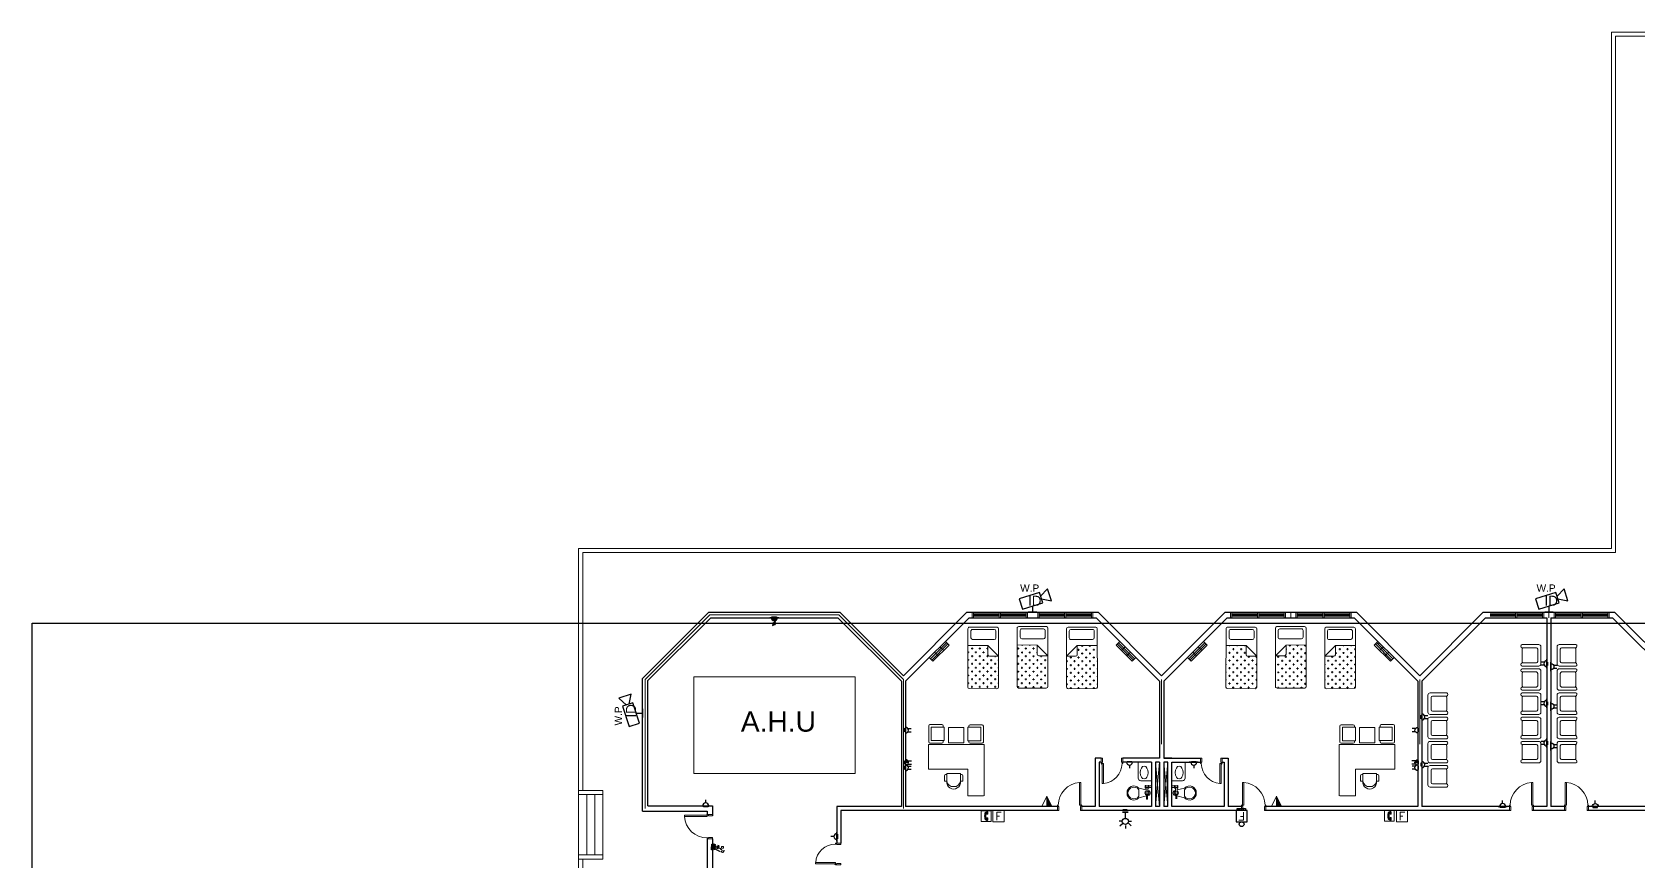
# Model space of a CAD drawing. Extents: x -15 to 148, y 313 to 399.
# Drawn here: x -15 to 44.7, y 368.2 to 399.1 of the extents above; entities that cross this region are included whole.
import ezdxf
from ezdxf.enums import TextEntityAlignment as Align

# ---------------------------------------------------------------- set-up
doc = ezdxf.new("R2010")
doc.units = 0
doc.header["$LTSCALE"] = 0.15
doc.layers.get('0').update_dxf_attribs({"color": 252})
for name, color, linetype in [('0 BDH', 252, 'Continuous'), ('0 CCTV', 252, 'Continuous'), ('0 fire alarm', 252, 'Continuous'), ('0 NAMES', 252, 'Continuous'), ('0 sockets', 252, 'Continuous'), ('0 sound', 252, 'Continuous'), ('0 UPS WIRING', 252, 'Continuous'), ('bound', 252, 'Continuous'), ('CCTV', 4, 'Continuous'), ('E- Power- SYM', 4, 'Continuous'), ('E-SOCK', 2, 'Continuous'), ('E-TEXT', 3, 'Continuous'), ('Lighting Swiches Layer', 4, 'Continuous')]:
    doc.layers.add(name, color=color, linetype=linetype)
for name, color, linetype, lineweight in [('anal', 252, 'Continuous', 20), ('DOOR', 252, 'Continuous', 20), ('E-LT-CKT-NM', 7, 'Continuous', 30), ('FUR', 252, 'Continuous', 9), ('T-FIRE-B', 4, 'Continuous', 0), ('T-STRUCTURED', 7, 'Continuous', 0), ('T-TEXT', 2, 'Continuous', 0), ('wall', 252, 'Continuous', 30)]:
    doc.layers.add(name, color=color, linetype=linetype, lineweight=lineweight)
doc.styles.add('Arial_3', font='arial.ttf', dxfattribs={"height": 2.345885})
doc.styles.add('E80', font='simplex.shx', dxfattribs={"height": 200})
doc.styles.add('SDC-TEXT-ARB', font='sdc-arb.shx')
doc.styles.add('TEXT-NFP', font='simplex.shx')
pattern_1 = [(0, (0, 0), (0, 6.985), [5.08, -1.905]), (90, (0, 0), (-6.985, 4e-16), [5.08, -1.905])]

# ---------------------------------------------------------------- blocks, each defined once
blk = doc.blocks.new('SEAT02')
at = {"layer": 'FUR'}
for p, q in [((0, 0.32), (0, -0.32)), ((0.7, 0.4), (0.08, 0.4)), ((0.12, 0.23), (0.12, -0.23)), ((0.697, 0.28), (0.17, 0.28)), ((0.7, -0.22), (0.7, 0.22)), ((0.08, -0.4), (0.7, -0.4)), ((0.17, -0.28), (0.697, -0.28))]:
    blk.add_line(p, q, dxfattribs=at)
for centre, radius, start, end in [((0.08, 0.32), 0.08, 90, 180), ((0.17, 0.23), 0.05, 90, 180), ((0.62, 0.22), 0.08, 0, 48.59038), ((0.677, 0.341), 0.0639, 288.85615, 68.50245), ((0.08, -0.32), 0.08, 180, 270), ((0.17, -0.23), 0.05, 180, 270), ((0.62, -0.22), 0.08, 311.40962, 0), ((0.677, -0.341), 0.0639, 291.49755, 71.14385)]:
    blk.add_arc(centre, radius, start, end, dxfattribs=at)
blk = doc.blocks.new('A$C48FC3568')
at = {"layer": 'FUR'}
h = blk.add_hatch(dxfattribs=at)
h.set_pattern_fill('CROSS', color=256, scale=0.5, style=0)
h.set_pattern_definition([(0, (-34.60875, 58.23435), (0.125, -0.125), [0.0625, -0.1875]), (270, (-34.5775, 58.2656), (-0.125, -0.125), [0.0625, -0.1875])])
h.paths.add_polyline_path([(1.055, 0.703), (1.055, 1), (0.05, 1, 0.414214), (0, 0.95), (0, 0.05, 0.414214), (0.05, 0), (1.402, 0), (1.402, 0.653), (1.105, 0.653, -0.414214)])
for p, q in [((0, 0.95), (0, 0.05)), ((1.95, 1), (0.05, 1)), ((1.402, 0.653), (1.055, 1)), ((1.055, 1), (1.055, 0.703)), ((1.402, 0.653), (1.105, 0.653)), ((1.402, 0), (1.402, 0.653)), ((1.602, 0.859), (1.602, 0.15)), ((1.877, 0.909), (1.652, 0.909)), ((1.927, 0.15), (1.927, 0.859)), ((2, 0.05), (2, 0.95)), ((1.652, 0.1), (1.877, 0.1)), ((0.05, 0), (1.95, 0))]:
    blk.add_line(p, q, dxfattribs=at)
for centre, start, end in [((0.05, 0.95), 90, 180), ((1.105, 0.703), 180, 270), ((1.652, 0.859), 90, 180), ((1.877, 0.859), 360, 90), ((1.95, 0.95), 360, 90), ((0.05, 0.05), 180, 270), ((1.652, 0.15), 180, 270), ((1.877, 0.15), 270, 0), ((1.95, 0.05), 270, 360)]:
    blk.add_arc(centre, 0.05, start, end, dxfattribs=at)
blk = doc.blocks.new('D90')
at = {"layer": 'DOOR'}
for points in [[(0.03, 0.2), (0.03, 1.04), (0.078, 1.04), (0.078, 0.2)], [(0.03, 0.2), (0, 0.2), (0, 0), (0.05, 0), (0.05, 0.15), (0.03, 0.15)], [(0.87, 0.2), (0.9, 0.2), (0.9, 0), (0.85, 0), (0.85, 0.15), (0.87, 0.15)]]:
    blk.add_lwpolyline(points, close=True, dxfattribs=at)
blk.add_circle((0.02, 0.21), 0.01, dxfattribs=at)
blk.add_arc((0.025, 0.197), 0.845, 0.22177, 86.38894, dxfattribs=at)
blk = doc.blocks.new('D80')
at = {"layer": 'DOOR'}
for points in [[(0.03, 0.2), (0.03, 0.94), (0.078, 0.94), (0.078, 0.2)], [(0.03, 0.2), (0, 0.2), (0, 0), (0.05, 0), (0.05, 0.15), (0.03, 0.15)], [(0.77, 0.2), (0.8, 0.2), (0.8, 0), (0.75, 0), (0.75, 0.15), (0.77, 0.15)]]:
    blk.add_lwpolyline(points, close=True, dxfattribs=at)
blk.add_circle((0.02, 0.21), 0.01, dxfattribs=at)
blk.add_arc((0.03, 0.2), 0.74, 0, 86.27688, dxfattribs=at)
blk = doc.blocks.new('ARCH')
at = {"layer": 'anal'}
for p, q in [((43.725, 387), (43.725, 399.075)), ((43.725, 399.075), (54.075, 399.075)), ((43.875, 387), (43.875, 398.925)), ((43.875, 398.925), (53.925, 398.925)), ((43.725, 379.875), (43.725, 387)), ((43.875, 379.725), (43.875, 387)), ((5.325, 377.4), (5.325, 379.875)), ((5.325, 379.875), (43.725, 379.875)), ((5.475, 377.4), (5.475, 379.725)), ((5.475, 379.725), (43.875, 379.725)), ((5.325, 326.925), (5.325, 377.4)), ((5.475, 370.875), (5.475, 377.4)), ((10.2, 377.4), (7.8, 375)), ((7.8, 375), (10.2, 377.4)), ((15, 377.4), (10.2, 377.4)), ((10.2, 377.4), (15, 377.4)), ((17.4, 375), (15, 377.4)), ((15, 377.4), (17.4, 375)), ((19.958, 377.4), (19.958, 377.5)), ((19.958, 377.4), (19.958, 377.3)), ((20.008, 377.5), (20.008, 377.3)), ((20.008, 377.44), (20.958, 377.44)), ((20.008, 377.415), (20.958, 377.415)), ((20.008, 377.4), (20.008, 377.3)), ((20.008, 377.385), (20.958, 377.385)), ((20.008, 377.36), (20.958, 377.36)), ((20.958, 377.5), (20.958, 377.3)), ((21.008, 377.5), (21.008, 377.3)), ((21.008, 377.44), (21.958, 377.44)), ((21.008, 377.415), (21.958, 377.415)), ((21.008, 377.385), (21.958, 377.385)), ((21.008, 377.36), (21.958, 377.36)), ((21.958, 377.5), (21.958, 377.3)), ((21.958, 377.4), (21.958, 377.3)), ((22.008, 377.4), (22.008, 377.5)), ((22.008, 377.4), (22.008, 377.3)), ((22.392, 377.4), (22.392, 377.5)), ((22.392, 377.4), (22.392, 377.3)), ((22.442, 377.5), (22.442, 377.3)), ((23.392, 377.44), (22.442, 377.44)), ((23.392, 377.415), (22.442, 377.415)), ((22.442, 377.4), (22.442, 377.3)), ((23.392, 377.385), (22.442, 377.385)), ((23.392, 377.36), (22.442, 377.36)), ((23.392, 377.5), (23.392, 377.3)), ((23.442, 377.5), (23.442, 377.3)), ((24.392, 377.44), (23.442, 377.44)), ((24.392, 377.415), (23.442, 377.415)), ((24.392, 377.385), (23.442, 377.385)), ((24.392, 377.36), (23.442, 377.36)), ((24.392, 377.5), (24.392, 377.3)), ((24.392, 377.4), (24.392, 377.3)), ((24.442, 377.4), (24.442, 377.5)), ((24.442, 377.4), (24.442, 377.3)), ((29.558, 377.4), (29.558, 377.5)), ((29.558, 377.4), (29.558, 377.3)), ((29.608, 377.5), (29.608, 377.3)), ((29.608, 377.44), (30.558, 377.44)), ((29.608, 377.415), (30.558, 377.415)), ((29.608, 377.4), (29.608, 377.3)), ((29.608, 377.385), (30.558, 377.385)), ((29.608, 377.36), (30.558, 377.36)), ((30.558, 377.5), (30.558, 377.3)), ((30.608, 377.5), (30.608, 377.3)), ((30.608, 377.44), (31.558, 377.44)), ((30.608, 377.415), (31.558, 377.415)), ((30.608, 377.385), (31.558, 377.385)), ((30.608, 377.36), (31.558, 377.36)), ((31.558, 377.5), (31.558, 377.3)), ((31.558, 377.4), (31.558, 377.3)), ((31.608, 377.4), (31.608, 377.5)), ((31.608, 377.5), (31.992, 377.5)), ((31.608, 377.4), (31.608, 377.3)), ((31.8, 377.5), (31.8, 377.3)), ((31.992, 377.4), (31.992, 377.5)), ((31.992, 377.4), (31.992, 377.3)), ((32.042, 377.5), (32.042, 377.3)), ((32.992, 377.44), (32.042, 377.44)), ((32.992, 377.415), (32.042, 377.415)), ((32.042, 377.4), (32.042, 377.3)), ((32.992, 377.385), (32.042, 377.385)), ((32.992, 377.36), (32.042, 377.36)), ((32.992, 377.5), (32.992, 377.3)), ((33.042, 377.5), (33.042, 377.3)), ((33.992, 377.44), (33.042, 377.44)), ((33.992, 377.415), (33.042, 377.415)), ((33.992, 377.385), (33.042, 377.385)), ((33.992, 377.36), (33.042, 377.36)), ((33.992, 377.5), (33.992, 377.3)), ((33.992, 377.4), (33.992, 377.3)), ((34.042, 377.4), (34.042, 377.5)), ((34.042, 377.4), (34.042, 377.3)), ((39.208, 377.44), (40.158, 377.44)), ((39.208, 377.415), (40.158, 377.415)), ((39.208, 377.385), (40.158, 377.385)), ((39.208, 377.36), (40.158, 377.36)), ((40.158, 377.5), (40.158, 377.3)), ((40.208, 377.5), (40.208, 377.3)), ((40.208, 377.44), (41.158, 377.44)), ((40.208, 377.415), (41.158, 377.415)), ((40.208, 377.385), (41.158, 377.385)), ((40.208, 377.36), (41.158, 377.36)), ((41.158, 377.5), (41.158, 377.3)), ((41.158, 377.4), (41.158, 377.3)), ((41.208, 377.5), (41.592, 377.5)), ((41.208, 377.4), (41.208, 377.5)), ((41.208, 377.4), (41.208, 377.3)), ((41.4, 377.5), (41.4, 377.3)), ((41.592, 377.4), (41.592, 377.5)), ((41.592, 377.4), (41.592, 377.3)), ((41.642, 377.5), (41.642, 377.3)), ((42.592, 377.44), (41.642, 377.44)), ((42.592, 377.415), (41.642, 377.415)), ((41.642, 377.4), (41.642, 377.3)), ((42.592, 377.385), (41.642, 377.385)), ((42.592, 377.36), (41.642, 377.36)), ((42.592, 377.5), (42.592, 377.3)), ((42.642, 377.5), (42.642, 377.3)), ((43.592, 377.44), (42.642, 377.44)), ((43.592, 377.415), (42.642, 377.415)), ((43.592, 377.385), (42.642, 377.385)), ((43.592, 377.36), (42.642, 377.36)), ((43.592, 377.5), (43.592, 377.3)), ((43.592, 377.4), (43.592, 377.3)), ((43.642, 377.4), (43.642, 377.5)), ((43.642, 377.4), (43.642, 377.3)), ((7.8, 375), (7.8, 370.2)), ((7.8, 370.2), (7.8, 375)), ((17.4, 372.6), (17.4, 375)), ((17.4, 372.6), (17.4, 375)), ((17.4, 372.6), (17.4, 375)), ((17.4, 372.6), (17.4, 375)), ((17.4, 372.6), (17.4, 375)), ((17.4, 372.6), (17.4, 375)), ((17.4, 372.6), (17.4, 375)), ((17.4, 372.6), (17.4, 375)), ((17.4, 372.6), (17.4, 375)), ((17.4, 372.6), (17.4, 375)), ((17.4, 372.6), (17.4, 375)), ((17.4, 372.6), (17.4, 375)), ((17.4, 372.6), (17.4, 375)), ((17.4, 372.6), (17.4, 375)), ((17.4, 372.6), (17.4, 375)), ((17.4, 372.6), (17.4, 375)), ((17.4, 372.6), (17.4, 375)), ((17.4, 372.6), (17.4, 375)), ((17.4, 370.2), (17.4, 375)), ((17.4, 375), (17.4, 370.2)), ((27, 372.6), (27, 375)), ((27, 372.6), (27, 375)), ((27, 372.6), (27, 375)), ((27, 372.6), (27, 375)), ((27, 372.6), (27, 375)), ((27, 372.6), (27, 375)), ((27, 372.6), (27, 375)), ((27, 372.6), (27, 375)), ((27, 372.6), (27, 375)), ((27, 372.6), (27, 375)), ((27, 372.6), (27, 375)), ((27, 372.6), (27, 375)), ((27, 372.6), (27, 375)), ((27, 372.6), (27, 375)), ((27, 372.6), (27, 375)), ((27, 372.6), (27, 375)), ((27, 372.6), (27, 375)), ((27, 372.6), (27, 375)), ((36.6, 372.6), (36.6, 375)), ((36.6, 372.6), (36.6, 375)), ((36.6, 372.6), (36.6, 375)), ((36.6, 372.6), (36.6, 375)), ((36.6, 372.6), (36.6, 375)), ((36.6, 372.6), (36.6, 375)), ((36.6, 372.6), (36.6, 375)), ((36.6, 372.6), (36.6, 375)), ((36.6, 372.6), (36.6, 375)), ((36.6, 372.6), (36.6, 375)), ((36.6, 372.6), (36.6, 375)), ((36.6, 372.6), (36.6, 375)), ((36.6, 372.6), (36.6, 375)), ((36.6, 372.6), (36.6, 375)), ((36.6, 372.6), (36.6, 375)), ((36.6, 372.6), (36.6, 375)), ((36.6, 372.6), (36.6, 375)), ((36.6, 372.6), (36.6, 375)), ((26.775, 371.925), (26.925, 370.275)), ((26.925, 371.925), (26.775, 370.275)), ((27.075, 371.925), (27.225, 370.275)), ((27.225, 371.925), (27.075, 370.275)), ((5.325, 370.875), (6.225, 370.875)), ((5.325, 370.725), (6.225, 370.725)), ((5.325, 370.725), (5.625, 370.725)), ((5.325, 370.725), (5.325, 368.475)), ((5.625, 370.725), (5.625, 368.475)), ((5.925, 370.725), (5.925, 368.475)), ((6.225, 370.875), (6.225, 368.325)), ((6.225, 368.475), (5.325, 368.475)), ((6.225, 368.325), (5.325, 368.325)), ((5.475, 327.075), (5.475, 368.325))]:
    blk.add_line(p, q, dxfattribs=at)
blk.add_lwpolyline([(15.607, 375.099), (9.607, 375.099), (9.607, 371.499), (15.607, 371.499)], close=True, dxfattribs=at)
at = {"layer": 'bound', "color": 2}
blk.add_lwpolyline([(91.902, 377.348), (94.426, 377.348), (94.426, 312.722), (-14.994, 312.722), (-14.994, 377.09), (94.639, 377.09)], dxfattribs=at)
at = {"layer": 'FUR'}
for p, q in [((18.341, 372.98), (18.341, 373.277)), ((18.341, 372.98), (18.341, 372.683)), ((18.387, 373.323), (18.833, 373.323)), ((18.433, 373.232), (18.913, 373.232)), ((18.433, 372.98), (18.433, 373.232)), ((18.433, 372.98), (18.433, 372.729)), ((18.878, 373.232), (18.878, 373.277)), ((18.913, 372.98), (18.913, 373.232)), ((18.913, 372.98), (18.913, 372.729)), ((19.078, 373.211), (19.649, 373.211)), ((19.078, 373.211), (19.078, 372.64)), ((19.649, 373.211), (19.649, 372.64)), ((19.799, 372.971), (19.799, 373.222)), ((20.279, 373.222), (19.799, 373.222)), ((19.799, 372.971), (19.799, 372.719)), ((19.834, 373.222), (19.834, 373.268)), ((20.325, 373.313), (19.879, 373.313)), ((20.279, 372.971), (20.279, 373.222)), ((20.279, 372.971), (20.279, 372.719)), ((20.371, 372.971), (20.371, 373.268)), ((20.371, 372.971), (20.371, 372.673)), ((33.629, 372.971), (33.629, 373.268)), ((33.629, 372.971), (33.629, 372.673)), ((33.675, 373.313), (34.121, 373.313)), ((33.721, 373.222), (34.201, 373.222)), ((33.721, 372.971), (33.721, 373.222)), ((33.721, 372.971), (33.721, 372.719)), ((34.166, 373.222), (34.166, 373.268)), ((34.201, 372.971), (34.201, 373.222)), ((34.201, 372.971), (34.201, 372.719)), ((34.922, 373.211), (34.351, 373.211)), ((34.351, 373.211), (34.351, 372.64)), ((34.922, 373.211), (34.922, 372.64)), ((35.567, 373.232), (35.087, 373.232)), ((35.087, 372.98), (35.087, 373.232)), ((35.087, 372.98), (35.087, 372.729)), ((35.122, 373.232), (35.122, 373.277)), ((35.613, 373.323), (35.167, 373.323)), ((35.567, 372.98), (35.567, 373.232)), ((35.567, 372.98), (35.567, 372.729)), ((35.659, 372.98), (35.659, 373.277)), ((35.659, 372.98), (35.659, 372.683)), ((20.395, 372.579), (18.337, 372.579)), ((18.337, 372.579), (18.337, 371.665)), ((18.387, 372.637), (18.833, 372.637)), ((18.433, 372.729), (18.913, 372.729)), ((18.878, 372.729), (18.878, 372.683)), ((19.078, 372.64), (19.649, 372.64)), ((20.279, 372.719), (19.799, 372.719)), ((19.834, 372.719), (19.834, 372.673)), ((20.325, 372.628), (19.879, 372.628)), ((20.395, 370.674), (20.395, 372.579)), ((33.605, 372.579), (35.663, 372.579)), ((33.605, 370.674), (33.605, 372.579)), ((33.675, 372.628), (34.121, 372.628)), ((33.721, 372.719), (34.201, 372.719)), ((34.166, 372.719), (34.166, 372.673)), ((34.922, 372.64), (34.351, 372.64)), ((35.567, 372.729), (35.087, 372.729)), ((35.122, 372.729), (35.122, 372.683)), ((35.613, 372.637), (35.167, 372.637)), ((35.663, 372.579), (35.663, 371.665)), ((19.799, 371.665), (18.337, 371.665)), ((19.799, 371.665), (19.799, 370.674)), ((26.125, 371.335), (26.125, 371.925)), ((27.875, 371.335), (27.875, 371.925)), ((34.201, 371.665), (35.663, 371.665)), ((34.201, 371.665), (34.201, 370.674)), ((18.923, 371.216), (18.923, 371.42)), ((18.923, 371.216), (19.015, 371.216)), ((19.015, 371.466), (18.969, 371.466)), ((19.266, 371.5), (19.015, 371.5)), ((19.015, 371.216), (19.015, 371.5)), ((19.266, 371.5), (19.518, 371.5)), ((19.518, 371.216), (19.518, 371.5)), ((19.518, 371.466), (19.563, 371.466)), ((19.518, 371.216), (19.609, 371.216)), ((19.609, 371.216), (19.609, 371.42)), ((26.424, 370.893), (26.146, 370.965)), ((26.225, 371.235), (26.625, 371.235)), ((26.393, 371.058), (26.409, 371.058)), ((26.393, 370.965), (26.393, 371.058)), ((26.409, 370.965), (26.393, 370.965)), ((26.409, 371.058), (26.409, 370.965)), ((26.409, 371.043), (26.501, 371.043)), ((26.501, 370.981), (26.409, 370.981)), ((26.424, 370.981), (26.424, 370.815)), ((26.486, 370.814), (26.486, 370.981)), ((26.501, 371.058), (26.517, 371.058)), ((26.501, 370.965), (26.501, 371.058)), ((26.517, 370.965), (26.501, 370.965)), ((26.517, 371.058), (26.517, 370.965)), ((26.517, 371.043), (26.625, 371.043)), ((26.625, 370.981), (26.517, 370.981)), ((27.775, 371.235), (27.375, 371.235)), ((27.483, 371.043), (27.375, 371.043)), ((27.375, 370.981), (27.483, 370.981)), ((27.483, 371.058), (27.483, 370.965)), ((27.499, 371.058), (27.483, 371.058)), ((27.483, 370.965), (27.499, 370.965)), ((27.499, 370.965), (27.499, 371.058)), ((27.591, 371.043), (27.499, 371.043)), ((27.499, 370.981), (27.591, 370.981)), ((27.514, 370.814), (27.514, 370.981)), ((27.576, 370.981), (27.576, 370.815)), ((27.576, 370.893), (27.854, 370.965)), ((27.607, 371.058), (27.591, 371.058)), ((27.591, 371.058), (27.591, 370.965)), ((27.591, 370.965), (27.607, 370.965)), ((27.607, 370.965), (27.607, 371.058)), ((34.391, 371.216), (34.391, 371.42)), ((34.482, 371.216), (34.391, 371.216)), ((34.482, 371.466), (34.437, 371.466)), ((34.734, 371.5), (34.482, 371.5)), ((34.482, 371.216), (34.482, 371.5)), ((34.734, 371.5), (34.985, 371.5)), ((34.985, 371.216), (34.985, 371.5)), ((34.985, 371.466), (35.031, 371.466)), ((35.077, 371.216), (34.985, 371.216)), ((35.077, 371.216), (35.077, 371.42)), ((20.371, 370.674), (19.799, 370.674)), ((26.146, 370.657), (26.146, 370.904)), ((26.439, 370.671), (26.146, 370.595)), ((26.44, 370.564), (26.44, 370.737)), ((26.501, 370.687), (26.47, 370.679)), ((26.471, 370.737), (26.471, 370.564)), ((26.501, 370.873), (26.486, 370.877)), ((27.499, 370.873), (27.514, 370.877)), ((27.499, 370.687), (27.53, 370.679)), ((27.529, 370.737), (27.529, 370.564)), ((27.56, 370.564), (27.56, 370.737)), ((27.561, 370.671), (27.854, 370.595)), ((27.854, 370.657), (27.854, 370.904)), ((33.629, 370.674), (34.201, 370.674))]:
    blk.add_line(p, q, dxfattribs=at)
for centre in [(26.455, 370.78), (27.545, 370.78)]:
    blk.add_circle(centre, 0.0463, dxfattribs=at)
for centre, radius, start, end in [((18.387, 373.277), 0.0457, 90, 180), ((18.833, 373.277), 0.0457, 360, 90), ((19.879, 373.268), 0.0457, 90, 180), ((20.325, 373.268), 0.0457, 0, 90), ((33.675, 373.268), 0.0457, 90, 180), ((34.121, 373.268), 0.0457, 360, 90), ((35.167, 373.277), 0.0457, 90, 180), ((35.613, 373.277), 0.0457, 0, 90), ((18.387, 372.683), 0.0457, 180, 270), ((18.833, 372.683), 0.0457, 270, 360), ((19.879, 372.673), 0.0457, 180, 270), ((20.325, 372.673), 0.0457, 270, 0), ((33.675, 372.673), 0.0457, 180, 270), ((34.121, 372.673), 0.0457, 270, 360), ((35.167, 372.683), 0.0457, 180, 270), ((35.613, 372.683), 0.0457, 270, 0), ((18.969, 371.42), 0.0457, 90, 180), ((19.266, 371.182), 0.254, 172.43339, 7.56661), ((19.238, 371.244), 0.225, 187.11769, 277.11769), ((19.294, 371.244), 0.225, 262.88231, 352.88231), ((19.563, 371.42), 0.0457, 0, 90), ((25.963, 370.795), 0.25, 43.01722, 183.38), ((25.965, 370.779), 0.22, 34.50543, 179.7), ((26.225, 371.335), 0.1, 180, 270), ((27.775, 371.335), 0.1, 270, 360), ((28.037, 370.795), 0.25, 356.62, 136.98278), ((28.035, 370.779), 0.22, 0.3, 145.49457), ((34.437, 371.42), 0.0457, 90, 180), ((34.734, 371.182), 0.254, 172.43339, 7.56661), ((34.706, 371.244), 0.225, 187.11769, 277.11769), ((34.762, 371.244), 0.225, 262.88231, 352.88231), ((35.031, 371.42), 0.0457, 0, 90), ((25.963, 370.765), 0.25, 176.62, 316.9828), ((25.965, 370.781), 0.22, 180.3, 325.4946), ((26.455, 370.78), 0.0772, 113.4137, 258.1237), ((26.455, 370.564), 0.0154, 180, 360), ((26.455, 370.78), 0.0772, 281.423, 67.14953), ((26.484, 370.78), 0.0942, 280.3889, 79.61114), ((27.516, 370.78), 0.0942, 100.38886, 259.6111), ((27.545, 370.78), 0.0772, 112.85047, 258.577), ((27.545, 370.78), 0.0772, 281.8763, 66.5863), ((28.037, 370.765), 0.25, 223.0172, 3.38), ((28.035, 370.781), 0.22, 214.5054, 359.7)]:
    blk.add_arc(centre, radius, start, end, dxfattribs=at)
at = {"layer": 'FUR', "extrusion": (0, 0, -1)}
blk.add_ellipse((26.349, 371.541), major_axis=(0, 0.238), ratio=0.619046, start_param=3.141593, end_param=9.424778, dxfattribs=at)
at = {"layer": 'FUR'}
blk.add_ellipse((27.651, 371.541), major_axis=(0, 0.238), ratio=0.619046, start_param=3.141593, end_param=9.424778, dxfattribs=at)
at = {"layer": 'wall'}
for p, q in [((7.7, 375.041), (10.159, 377.5)), ((7.9, 374.959), (10.241, 377.3)), ((10.159, 377.5), (15.041, 377.5)), ((10.241, 377.3), (14.959, 377.3)), ((14.959, 377.3), (17.325, 374.934)), ((15.041, 377.5), (17.4, 375.141)), ((17.4, 375.141), (19.759, 377.5)), ((17.475, 374.934), (19.841, 377.3)), ((19.759, 377.5), (24.641, 377.5)), ((19.841, 377.3), (24.559, 377.3)), ((24.559, 377.3), (26.925, 374.934)), ((24.641, 377.5), (27, 375.141)), ((27, 375.141), (29.359, 377.5)), ((27.075, 374.934), (29.441, 377.3)), ((29.359, 377.5), (34.241, 377.5)), ((29.441, 377.3), (34.159, 377.3)), ((34.159, 377.3), (36.525, 374.934)), ((34.241, 377.5), (36.6, 375.141)), ((36.6, 375.141), (38.959, 377.5)), ((36.675, 374.934), (39.041, 377.3)), ((38.959, 377.5), (43.841, 377.5)), ((39.041, 377.3), (41.325, 377.3)), ((41.325, 377.3), (41.325, 370.275)), ((41.475, 377.3), (41.475, 370.275)), ((41.475, 377.3), (43.759, 377.3)), ((43.759, 377.3), (46.125, 374.934)), ((43.841, 377.5), (46.2, 375.141)), ((7.7, 370.1), (7.7, 375.041)), ((7.9, 370.3), (7.9, 374.959)), ((17.325, 374.934), (17.325, 370.275)), ((17.475, 374.934), (17.475, 370.275)), ((26.925, 374.934), (26.925, 372.075)), ((27.075, 374.934), (27.075, 372.075)), ((36.525, 374.934), (36.525, 370.275)), ((36.675, 374.934), (36.675, 370.275)), ((24.525, 372.075), (24.525, 370.275)), ((24.756, 372.075), (24.525, 372.075)), ((24.675, 371.925), (24.675, 370.275)), ((24.756, 371.925), (24.675, 371.925)), ((26.925, 372.075), (25.556, 372.075)), ((26.625, 371.925), (25.556, 371.925)), ((26.925, 372.075), (26.625, 372.075)), ((26.625, 371.925), (26.625, 370.275)), ((26.775, 371.925), (26.775, 370.275)), ((26.925, 371.925), (26.775, 371.925)), ((26.925, 371.925), (26.925, 370.275)), ((27.375, 372.075), (27.075, 372.075)), ((27.075, 372.075), (28.444, 372.075)), ((27.225, 371.925), (27.075, 371.925)), ((27.075, 371.925), (27.075, 370.275)), ((27.225, 370.275), (27.225, 371.925)), ((27.375, 370.275), (27.375, 371.925)), ((27.375, 371.925), (28.444, 371.925)), ((29.244, 372.075), (29.475, 372.075)), ((29.244, 371.925), (29.325, 371.925)), ((29.325, 371.925), (29.325, 370.275)), ((29.475, 372.075), (29.475, 370.275)), ((7.7, 370.1), (10.1, 370.1)), ((7.9, 370.3), (10.3, 370.3)), ((10.1, 370.1), (10.1, 369.98)), ((10.3, 370.3), (10.3, 369.93)), ((17.325, 370.275), (14.925, 370.275)), ((14.925, 370.275), (14.925, 368.912)), ((17.4, 370.125), (15.075, 370.125)), ((15.075, 370.125), (15.075, 368.912)), ((23.127, 370.125), (17.325, 370.125)), ((23.127, 370.275), (17.475, 370.275)), ((24.525, 370.275), (24.027, 370.275)), ((29.973, 370.125), (24.027, 370.125)), ((26.625, 370.275), (24.675, 370.275)), ((26.925, 370.275), (26.775, 370.275)), ((27.225, 370.275), (27.075, 370.275)), ((30.023, 370.125), (27.075, 370.125)), ((29.325, 370.275), (27.375, 370.275)), ((29.973, 370.275), (29.475, 370.275)), ((35.127, 370.125), (30.823, 370.125)), ((35.127, 370.275), (30.873, 370.275)), ((39.927, 370.125), (30.873, 370.125)), ((36.525, 370.275), (35.082, 370.275)), ((39.927, 370.275), (36.675, 370.275)), ((42.023, 370.125), (40.777, 370.125)), ((41.325, 370.275), (40.827, 370.275)), ((41.973, 370.275), (41.475, 370.275)), ((46.275, 370.125), (42.823, 370.125)), ((46.125, 370.275), (42.873, 370.275)), ((10.1, 369.08), (10.1, 367.841)), ((10.3, 369.08), (10.3, 367.875))]:
    blk.add_line(p, q, dxfattribs=at)
at = {"layer": 'DOOR', "xscale": -1}
for name, p, rotation in [('D80', (24.756, 372.075), 180), ('D90', (40.827, 370.125), 359.9999999991272), ('D90', (10.3, 369.98), 90)]:
    blk.add_blockref(name, p, dxfattribs=dict(at, rotation=rotation))
at = {"layer": 'DOOR'}
for p, rotation in [((29.244, 372.075), 179.9999999999999), ((15.075, 368.112), 90)]:
    blk.add_blockref('D80', p, dxfattribs=dict(at, rotation=rotation))
at = {"layer": 'DOOR', "xscale": -1}
blk.add_blockref('D90', (24.027, 370.125), dxfattribs=at)
at = {"layer": 'DOOR'}
for p in [(29.973, 370.125), (41.973, 370.125)]:
    blk.add_blockref('D90', p, dxfattribs=at)
at = {"layer": 'FUR'}
for p, xscale, yscale, zscale, rotation in [((19.791, 374.66), -1.142857142856969, 1.142857142856997, 1.142857142856983, 269.8740982340422), ((21.624, 374.683), -1.142857142856969, 1.142857142856997, 1.142857142856983, 269.8740982340422), ((24.609, 374.66), 1.142857142856969, 1.142857142856969, 1.142857142856969, 90.12590176595786), ((29.391, 374.66), -1.142857142856969, 1.142857142856997, 1.142857142856983, 269.8740982340422), ((32.376, 374.683), 1.142857142856969, 1.142857142856969, 1.142857142856969, 90.12590176595786), ((34.209, 374.66), 1.142857142856969, 1.142857142856969, 1.142857142856969, 90.12590176595786)]:
    blk.add_blockref('A$C48FC3568', p, dxfattribs=dict(at, xscale=xscale, yscale=yscale, zscale=zscale, rotation=rotation))
at = {"layer": 'wall', "xscale": -1}
for p in [(41.1, 375.9), (41.1, 375), (41.1, 374.1), (41.1, 373.2), (41.1, 372.3)]:
    blk.add_blockref('SEAT02', p, dxfattribs=at)
at = {"layer": 'wall'}
for p in [(41.7, 375.9), (41.7, 375), (36.9, 374.1), (41.7, 374.1), (36.9, 373.2), (41.7, 373.2), (36.9, 372.3), (41.7, 372.3), (36.9, 371.4)]:
    blk.add_blockref('SEAT02', p, dxfattribs=at)
at = {"layer": 'anal', "insert": (11.354, 373.811), "char_height": 0.75, "width": 4.8, "attachment_point": 1}
blk.add_mtext('{\\fArial|b0|i0|c0|p34;A.H.U}', dxfattribs=at)
blk = doc.blocks.new('INDUSTRIAL SOCKET 3PH')
at = {"linetype": 'ByBlock'}
h = blk.add_hatch(dxfattribs=at)
h.set_pattern_fill('ANGLE', color=2)
h.set_pattern_definition(pattern_1)
h.paths.add_polyline_path([(0.12, -0.04, 1), (0.19, -0.04, 1)])
at = {"layer": 'E-SOCK'}
h = blk.add_hatch(color=256, dxfattribs=at)
h.dxf.hatch_style = 1
h.paths.add_polyline_path([(-0.3, 0), (0.3, 0, 1)])
at = {"color": 6, "linetype": 'ByBlock'}
blk.add_lwpolyline([(-0.23, 0), (0.24, 0), (0.24, -0.09), (-0.23, -0.09)], close=True, dxfattribs=at)
for centre in [(-0.15, -0.04), (0.15, -0.04)]:
    blk.add_circle(centre, 0.033, dxfattribs=at)
at = {"layer": 'E-SOCK'}
for p, q in [((-0.45, 0), (0.45, 0)), ((0.17, 0.76), (-0.15, 0.62)), ((0.17, 0.64), (-0.15, 0.5)), ((0.17, 0.53), (-0.15, 0.39)), ((0, 0.3), (0, 0.73))]:
    blk.add_line(p, q, dxfattribs=at)
blk.add_arc((0, 0), 0.297, 0, 180, dxfattribs=at)
blk = doc.blocks.new('*U163')
at = {"linetype": 'ByBlock'}
h = blk.add_hatch(dxfattribs=at)
h.set_pattern_fill('ANGLE', color=2)
h.set_pattern_definition([(0, (-301.6926, 2.516), (0, 6.985), [5.08, -1.905]), (90, (-301.6926, 2.516), (-6.985, 4e-16), [5.08, -1.905])])
h.paths.add_polyline_path([(87, -25, 1), (127, -25, 1)])
at = {"color": 6, "linetype": 'ByBlock'}
blk.add_lwpolyline([(-154, 0), (164, 0), (164, -52), (-154, -52)], close=True, dxfattribs=at)
for centre in [(-107, -25), (107, -25)]:
    blk.add_circle(centre, 20.1, dxfattribs=at)
at = {"layer": 'E-SOCK'}
for p, q in [((-300, 0), (300, 0)), ((0, 200), (0, 395))]:
    blk.add_line(p, q, dxfattribs=at)
blk.add_arc((0, 0), 200, 0, 180, dxfattribs=at)
blk = doc.blocks.new('s')
at = {"layer": '0 BDH', "linetype": 'ByBlock'}
h = blk.add_hatch(dxfattribs=at)
h.set_pattern_fill('ANGLE', color=2)
h.set_pattern_definition([(0, (-147.759, -393.318), (0, 6.985), [5.08, -1.905]), (90, (-147.759, -393.318), (-6.985, 4e-16), [5.08, -1.905])])
h.paths.add_polyline_path([(0.073, 0.002, 1), (0.054, 0.002, 1)])
at = {"layer": '0 BDH', "color": 6, "linetype": 'ByBlock'}
blk.add_lwpolyline([(-0.089, 0.015), (0.089, 0.015), (0.089, -0.015), (-0.089, -0.015)], close=True, dxfattribs=at)
for centre in [(-0.064, 0.002), (0.064, 0.002)]:
    blk.add_circle(centre, 0.00918, dxfattribs=at)
blk = doc.blocks.new('*U177')
at = {"layer": 'E-SOCK'}
for p, q in [((-0.077, -0.021), (-0.077, 0.142)), ((0.077, -0.021), (0.077, 0.142)), ((-0.223, -0.149), (0.223, -0.149))]:
    blk.add_line(p, q, dxfattribs=at)
blk.add_arc((0, -0.149), 0.149, 0, 180, dxfattribs=at)
at = {"layer": '0 BDH', "color": 6, "linetype": 'ByBlock'}
blk.add_blockref('s', (-0.005, -0.163), dxfattribs=at)
blk = doc.blocks.new('*U178')
at = {"layer": 'E-SOCK'}
for p, q in [((-0.077, -0.021), (-0.077, 0.142)), ((0.077, -0.021), (0.077, 0.142)), ((-0.223, -0.149), (0.223, -0.149))]:
    blk.add_line(p, q, dxfattribs=at)
blk.add_arc((0, -0.149), 0.149, 0, 180, dxfattribs=at)
at = {"layer": '0 BDH', "color": 6, "linetype": 'ByBlock'}
blk.add_blockref('s', (-0.005, -0.163), dxfattribs=at)
blk = doc.blocks.new('*U184')
at = {"layer": 'E-SOCK'}
h = blk.add_hatch(color=256, dxfattribs=at)
h.dxf.hatch_style = 1
h.paths.add_polyline_path([(0, 0.074, 0.414214), (-0.149, -0.074), (0, -0.074)])
for p, q in [((-0.077, 0.053), (-0.077, 0.217)), ((0.077, 0.053), (0.077, 0.217)), ((-0.223, -0.074), (0.223, -0.074))]:
    blk.add_line(p, q, dxfattribs=at)
blk.add_lwpolyline([(0, 0.074), (0, -0.074)], dxfattribs=at)
blk.add_arc((0, -0.074), 0.149, 0, 180, dxfattribs=at)
at = {"layer": '0 BDH', "color": 6, "linetype": 'ByBlock'}
blk.add_blockref('s', (-0.001, -0.089), dxfattribs=at)
blk = doc.blocks.new('WATHERPROOF SOCKER S.PH')
at = {"layer": 'E-SOCK', "color": 6}
for p, q in [((-0.167, 0), (0.167, 0)), ((0, 0.111), (0, 0.22))]:
    blk.add_line(p, q, dxfattribs=at)
blk.add_arc((0, 0), 0.111, 0, 180, dxfattribs=at)
at = {"layer": '0 BDH', "color": 6, "linetype": 'ByBlock'}
blk.add_blockref('s', (-0.001, -0.014), dxfattribs=at)
blk = doc.blocks.new('BHU')
at = {"layer": '0 UPS WIRING', "linetype": 'ByBlock'}
h = blk.add_hatch(dxfattribs=at)
h.set_pattern_fill('ANGLE', color=2)
h.set_pattern_definition([(0, (-191.761, -360.1), (0, 6.985), [5.08, -1.905]), (90, (-191.761, -360.1), (-6.985, 4e-16), [5.08, -1.905])])
h.paths.add_polyline_path([(-0.424, 0), (-0.424, -0.066), (-0.141, -0.066), (-0.141, 0)])
h.paths.add_polyline_path([(0.141, 0), (0.141, -0.066), (0.424, -0.066), (0.424, 0)])
h.paths.add_polyline_path([(-0.141, -0.131), (-0.141, -0.197), (0.141, -0.197), (0.141, -0.131)])
at = {"layer": '0 UPS WIRING', "color": 2, "linetype": 'ByBlock'}
for p, q in [((-0.424, -0.197), (-0.424, 0)), ((-0.141, -0.197), (-0.141, 0)), ((0.141, -0.197), (0.141, 0)), ((0.424, -0.197), (0.424, 0)), ((-0.424, 0), (0.424, 0)), ((-0.424, -0.066), (0.424, -0.066)), ((-0.424, -0.131), (0.424, -0.131)), ((-0.424, -0.197), (0.424, -0.197))]:
    blk.add_line(p, q, dxfattribs=at)
blk.add_lwpolyline([(-0.424, 0), (0.424, 0), (0.424, -0.197), (-0.424, -0.197)], close=True, dxfattribs=at)
blk = doc.blocks.new('switch one way two gang')
at = {"linetype": 'ByBlock'}
h = blk.add_hatch(dxfattribs=at)
h.set_pattern_fill('ANGLE', color=2)
h.set_pattern_definition([(0, (0.01, -0.0003), (0, 6.985), [5.08, -1.905]), (90, (0.01, -0.0003), (-6.985, 4e-16), [5.08, -1.905])])
h.paths.add_polyline_path([(0.17, -0.05, 1), (0.11, -0.05, 1)])
h = blk.add_hatch(dxfattribs=at)
h.set_pattern_fill('ANGLE', color=2)
h.set_pattern_definition(pattern_1)
h.paths.add_polyline_path([(0.11, -0.05, 1), (0.17, -0.05, 1)])
at = {"layer": 'Lighting Swiches Layer'}
blk.add_hatch(color=256, dxfattribs=at).paths.add_polyline_path([(0.18, 0.18, 1), (-0.18, 0.18, 1)])
at = {"color": 6, "linetype": 'ByBlock'}
blk.add_lwpolyline([(-0.17, 0), (0.19, 0), (0.19, -0.09), (-0.17, -0.09)], close=True, dxfattribs=at)
for centre in [(-0.12, -0.05), (0.14, -0.05)]:
    blk.add_circle(centre, 0.0311, dxfattribs=at)
at = {"layer": 'Lighting Swiches Layer'}
for p, q in [((-0.02, 0.72), (0.42, 0.51)), ((0.04, 0.85), (0.48, 0.64)), ((0.08, 0.34), (0.38, 0.99))]:
    blk.add_line(p, q, dxfattribs=at)
blk.add_circle((0, 0.18), 0.179, dxfattribs=at)
at = {"layer": 'E-TEXT', "style": 'E80'}
blk.add_text('a,b', height=0.408, rotation=360, dxfattribs=at).set_placement((0.08, 1.11))
blk = doc.blocks.new('11')
at = {"layer": 'Lighting Swiches Layer'}
blk.add_hatch(color=256, dxfattribs=at).paths.add_polyline_path([(77310, 15167, 1), (77089, 15167, 1)])
blk.add_line((77251, 15264), (77455, 15654), dxfattribs=at)
blk.add_circle((77200, 15167), 110, dxfattribs=at)
blk = doc.blocks.new('switch one way one gang')
at = {"linetype": 'ByBlock'}
h = blk.add_hatch(dxfattribs=at)
h.set_pattern_fill('ANGLE', color=2)
h.set_pattern_definition(pattern_1)
h.paths.add_polyline_path([(0.1, -0.05, 1), (0.16, -0.05, 1)])
h = blk.add_hatch(dxfattribs=at)
h.set_pattern_fill('ANGLE', color=2)
h.set_pattern_definition(pattern_1)
h.paths.add_polyline_path([(0.16, -0.05, 1), (0.1, -0.05, 1)])
at = {"color": 6, "linetype": 'ByBlock'}
blk.add_lwpolyline([(-0.18, 0), (0.18, 0), (0.18, -0.09), (-0.18, -0.09)], close=True, dxfattribs=at)
for centre in [(-0.13, -0.05), (0.13, -0.05)]:
    blk.add_circle(centre, 0.0311, dxfattribs=at)
at = {"layer": 'E- Power- SYM', "xscale": 0.001626735360157606, "yscale": 0.001626735360157606, "zscale": 0.001626735360157606}
blk.add_blockref('11', (-125.58, -24.49), dxfattribs=at)
blk = doc.blocks.new('DAR-DB112-B1-TI0003_dwg__U74-18406553-LEGEND')
at = {"layer": 'T-STRUCTURED'}
blk.add_hatch(color=256, dxfattribs=at).paths.add_polyline_path([(0, 0), (0, 295), (-138, 295)])
blk.add_line((0, 295), (0, 0), dxfattribs=at)
at = {"layer": 'T-STRUCTURED', "flags": 128}
blk.add_lwpolyline([(138, 295), (0, 0), (-138, 295)], close=True, dxfattribs=at)
blk = doc.blocks.new('data and tele')
at = {"xscale": 0.001331826653845942, "yscale": 0.001331826653845942, "zscale": 0.001331826653845942}
blk.add_blockref('DAR-DB112-B1-TI0003_dwg__U74-18406553-LEGEND', (0, -0.392), dxfattribs=at)
blk = doc.blocks.new('f4')
at = {"layer": 'CCTV'}
for p, q in [((94444, 51688), (94167, 51688)), ((94306, 51895), (94306, 51688))]:
    blk.add_line(p, q, dxfattribs=at)
at = {"layer": 'CCTV', "flags": 128}
blk.add_lwpolyline([(94528, 52333), (93870, 52123), (93977, 51790), (94634, 52000)], close=True, dxfattribs=at)
blk.add_lwpolyline([(94595, 52123), (94921, 52055), (94794, 52454), (94567, 52210)], dxfattribs=at)
at = {"layer": 'CCTV', "color": 7, "lineweight": 15, "insert": (93904, 52590), "char_height": 234.6, "width": 738.13, "attachment_point": 1, "line_spacing_factor": 0.941778, "style": 'Arial_3'}
blk.add_mtext('W.P', dxfattribs=at)
at = {"layer": 'E-LT-CKT-NM', "style": 'SDC-TEXT-ARB'}
blk.add_attdef('ID', (94159, 51899), '', height=326, dxfattribs=at)
blk = doc.blocks.new('AS')
at = {"layer": 'E-LT-CKT-NM', "xscale": 0.001146844099872414, "yscale": 0.001146844099872414, "zscale": 0.001146844099872414}
blk.add_blockref('f4', (-108.154, -59.278), dxfattribs=at).add_auto_attribs({'ID': 'ID'})
blk = doc.blocks.new('*U148')
blk.add_lwpolyline([(-140, -280), (140, -280), (140, 0), (-140, 0)], close=True)
at = {"layer": 'T-TEXT', "style": 'TEXT-NFP'}
blk.add_attdef('F', text='', height=200, dxfattribs=at).set_placement((0, -140, 0), align=Align.MIDDLE)
blk = doc.blocks.new('*U149')
blk.add_lwpolyline([(-140, -280), (140, -280), (140, 0), (-140, 0)], close=True)
at = {"layer": 'T-TEXT', "style": 'TEXT-NFP'}
blk.add_attdef('F', text='', height=200, dxfattribs=at).set_placement((0, -140, 0), align=Align.MIDDLE)
blk = doc.blocks.new('*U142')
h = blk.add_hatch(color=256)
h.dxf.hatch_style = 1
edge = h.paths.add_edge_path()
edge.add_arc((33, 257), 14.1, 13.6021, 92.3161)
edge.add_line((32, 271), (11, 271))
edge.add_arc((13, 231), 40.2, 92.7442, 154.2215)
edge.add_arc((-28, 250), 4.89, 309.2722, 334.2215, ccw=False)
edge.add_arc((-64, 281), 52.1, 306.6096, 318.7251, ccw=False)
edge.add_arc((-30, 235), 4.89, 115.3605, 167.8134)
edge.add_arc((352, 152), 396, 167.8076, 180.2975)
edge.add_arc((348, 148), 392, 179.7012, 192.2669)
edge.add_arc((-30, 66), 4.89, 193.2566, 244.6491)
edge.add_arc((-67, 18), 54.9, 39.8251, 51.6228, ccw=False)
edge.add_arc((-28, 50), 4.89, 25.7785, 50.7278, ccw=False)
edge.add_arc((13, 69), 40.2, 205.7785, 267.2558)
edge.add_line((11, 29), (32, 29))
edge.add_arc((33, 43), 14.1, 267.6839, 346.3979)
edge.add_arc((-161, 67), 209, 352.6045, 365.9008)
edge.add_arc((13, 87), 34.4, 1.9401, 17.7739)
edge.add_arc((41, 96), 4.89, 18.4909, 87.0716)
edge.add_arc((30, 28), 74.3, 81.4234, 109.9904)
edge.add_arc((2, 102), 4.89, 250.3513, 295.2423, ccw=False)
edge.add_arc((1, 106), 8.65, 174.514, 266.9586, ccw=False)
edge.add_arc((-1022, 147), 1015, 357.7161, 360.1614)
edge.add_arc((-1022, 153), 1015, 359.8386, 362.2839)
edge.add_arc((3, 194), 10.1, 100.6325, 185.9952, ccw=False)
edge.add_arc((2, 200), 4.89, 64.7577, 109.6487, ccw=False)
edge.add_arc((33, 273), 75, 247.791, 276.6818)
edge.add_arc((41, 204), 4.89, 279.9761, 341.5091)
edge.add_arc((13, 213), 34.4, 342.2261, 358.0599)
edge.add_arc((-161, 233), 209, 354.0992, 367.3955)
for p, q in [((137, 300), (-137, 300)), ((-137, 300), (-137, 0)), ((-137, 0), (137, 0)), ((137, 0), (137, 300))]:
    blk.add_line(p, q)
blk.add_lwpolyline([(46, 260, 0.357628), (32, 271), (11, 271, 0.27487), (-23, 248, -0.109294), (-24, 247, -0.052913), (-33, 239, 0.232951), (-35, 236, 0.054551), (-44, 150, 0.054883), (-35, 65, 0.228078), (-33, 61, -0.051523), (-24, 53, -0.109294), (-23, 52, 0.27487), (11, 29), (32, 29, 0.357628), (46, 40, 0.058081), (47, 88, 0.069198), (45, 98, 0.308503), (41, 101, 0.125296), (4, 97, -0.198418), (1, 97, -0.426767), (-7, 107, 0.01067), (-7, 150, 0.01067), (-7, 193, -0.390702), (1, 204, -0.198418), (4, 204, 0.126732), (42, 199, 0.275132), (45, 202, 0.069198), (47, 212, 0.058081)], format="xyb", close=True)
blk = doc.blocks.new('*U123')
h = blk.add_hatch(color=256)
h.dxf.hatch_style = 1
edge = h.paths.add_edge_path()
edge.add_arc((33, 257), 14.1, 13.6021, 92.3161)
edge.add_line((32, 271), (11, 271))
edge.add_arc((13, 231), 40.2, 92.7442, 154.2215)
edge.add_arc((-28, 250), 4.89, 309.2722, 334.2215, ccw=False)
edge.add_arc((-64, 281), 52.1, 306.6096, 318.7251, ccw=False)
edge.add_arc((-30, 235), 4.89, 115.3605, 167.8134)
edge.add_arc((352, 152), 396, 167.8076, 180.2975)
edge.add_arc((348, 148), 392, 179.7012, 192.2669)
edge.add_arc((-30, 66), 4.89, 193.2566, 244.6491)
edge.add_arc((-67, 18), 54.9, 39.8251, 51.6228, ccw=False)
edge.add_arc((-28, 50), 4.89, 25.7785, 50.7278, ccw=False)
edge.add_arc((13, 69), 40.2, 205.7785, 267.2558)
edge.add_line((11, 29), (32, 29))
edge.add_arc((33, 43), 14.1, 267.6839, 346.3979)
edge.add_arc((-161, 67), 209, 352.6045, 365.9008)
edge.add_arc((13, 87), 34.4, 1.9401, 17.7739)
edge.add_arc((41, 96), 4.89, 18.4909, 87.0716)
edge.add_arc((30, 28), 74.3, 81.4234, 109.9904)
edge.add_arc((2, 102), 4.89, 250.3513, 295.2423, ccw=False)
edge.add_arc((1, 106), 8.65, 174.514, 266.9586, ccw=False)
edge.add_arc((-1022, 147), 1015, 357.7161, 360.1614)
edge.add_arc((-1022, 153), 1015, 359.8386, 362.2839)
edge.add_arc((3, 194), 10.1, 100.6325, 185.9952, ccw=False)
edge.add_arc((2, 200), 4.89, 64.7577, 109.6487, ccw=False)
edge.add_arc((33, 273), 75, 247.791, 276.6818)
edge.add_arc((41, 204), 4.89, 279.9761, 341.5091)
edge.add_arc((13, 213), 34.4, 342.2261, 358.0599)
edge.add_arc((-161, 233), 209, 354.0992, 367.3955)
for p, q in [((137, 300), (-137, 300)), ((-137, 300), (-137, 0)), ((-137, 0), (137, 0)), ((137, 0), (137, 300))]:
    blk.add_line(p, q)
blk.add_lwpolyline([(46, 260, 0.357628), (32, 271), (11, 271, 0.27487), (-23, 248, -0.109294), (-24, 247, -0.052913), (-33, 239, 0.232951), (-35, 236, 0.054551), (-44, 150, 0.054883), (-35, 65, 0.228078), (-33, 61, -0.051523), (-24, 53, -0.109294), (-23, 52, 0.27487), (11, 29), (32, 29, 0.357628), (46, 40, 0.058081), (47, 88, 0.069198), (45, 98, 0.308503), (41, 101, 0.125296), (4, 97, -0.198418), (1, 97, -0.426767), (-7, 107, 0.01067), (-7, 150, 0.01067), (-7, 193, -0.390702), (1, 204, -0.198418), (4, 204, 0.126732), (42, 199, 0.275132), (45, 202, 0.069198), (47, 212, 0.058081)], format="xyb", close=True)
blk = doc.blocks.new('*U213')
at = {"linetype": 'ByBlock'}
h = blk.add_hatch(dxfattribs=at)
h.set_pattern_fill('ANGLE', color=2)
h.set_pattern_definition(pattern_1)
h.paths.add_polyline_path([(49, -27, 1), (94, -27, 1)])
at = {"color": 2}
blk.add_lwpolyline([(-140, 0), (140, 0), (140, 280), (-140, 280)], close=True, dxfattribs=at)
at = {"color": 6, "linetype": 'ByBlock'}
blk.add_lwpolyline([(-98, 0), (113, 0), (113, -55), (-98, -55)], close=True, dxfattribs=at)
at = {"color": 2}
blk.add_circle((0, 340), 60, dxfattribs=at)
at = {"color": 6, "linetype": 'ByBlock'}
for centre in [(-71, -27), (71, -27)]:
    blk.add_circle(centre, 22.5, dxfattribs=at)
at = {"layer": 'T-TEXT', "color": 2, "style": 'TEXT-NFP'}
blk.add_attdef('F', text='', height=200, dxfattribs=at).set_placement((0, 140, 0), align=Align.MIDDLE)
blk = doc.blocks.new('*U208')
at = {"linetype": 'ByBlock'}
h = blk.add_hatch(dxfattribs=at)
h.set_pattern_fill('ANGLE', color=2)
h.set_pattern_definition(pattern_1)
h.paths.add_polyline_path([(27, -14, 1), (15, -14, 1)])
at = {"color": 1}
for p, q in [((-1, 374), (-1, 450)), ((-99, 262), (-155, 262)), ((-90, 325), (-148, 383)), ((71, 35), (-71, 35)), ((71, 0), (-71, 0)), ((0, 193), (0, 35)), ((135, 380), (75, 321)), ((99, 262), (155, 262))]:
    blk.add_line(p, q, dxfattribs=at)
at = {"color": 6, "linetype": 'ByBlock'}
blk.add_lwpolyline([(-37, 0), (54, 0), (54, -26), (-37, -26)], close=True, dxfattribs=at)
at = {"color": 1}
blk.add_circle((0, 269), 75.9, dxfattribs=at)
at = {"color": 6, "linetype": 'ByBlock'}
for centre in [(-21, -14), (21, -14)]:
    blk.add_circle(centre, 6, dxfattribs=at)

msp = doc.modelspace()

# ---------------------------------------------------------------- block references
at = {"layer": '0 BDH', "color": 2, "linetype": 'ByBlock'}
for p, rotation in [((18.658, 376.117), 44.9999999894472), ((25.742, 376.117), 315.0000000001052)]:
    msp.add_blockref('BHU', p, dxfattribs=dict(at, rotation=rotation))
at = {"layer": '0 BDH', "color": 2, "linetype": 'ByBlock', "xscale": -1}
for p, rotation in [((28.258, 376.117), 44.99999999757155), ((35.342, 376.117), 315.0000000082296)]:
    msp.add_blockref('BHU', p, dxfattribs=dict(at, rotation=rotation))
at = {"layer": '0 CCTV', "color": 3}
for p in [(22.2, 377.5), (41.4, 377.5)]:
    msp.add_blockref('AS', p, dxfattribs=at)
at = {"layer": '0 CCTV', "color": 3, "rotation": 90}
msp.add_blockref('AS', (7.7, 373.752), dxfattribs=at)
at = {"layer": '0 fire alarm', "color": 3, "xscale": 0.001488, "yscale": 0.001488, "zscale": 0.001488, "rotation": 180}
msp.add_blockref('*U208', (25.65, 370.125), dxfattribs=at)
msp.add_blockref('*U213', (29.973, 370.125), dxfattribs=at).add_auto_attribs({'F': 'F'})
at = {"layer": '0 NAMES', "color": 6, "linetype": 'ByBlock', "xscale": 0.3, "yscale": 0.3, "zscale": 0.3, "rotation": 270}
for name, p in [('switch one way one gang', (10.288, 368.724)), ('switch one way two gang', (10.3, 368.83))]:
    msp.add_blockref(name, p, dxfattribs=at)
at = {"layer": '0 sockets', "color": 3}
msp.add_blockref('ARCH', (0, 0), dxfattribs=at)
for name, p, xscale, yscale, zscale, rotation in [('INDUSTRIAL SOCKET 3PH', (12.6, 377.3), 0.375, 0.375, 0.375, 180), ('*U177', (41.214, 375.586), 0.75, 0.75, 0.75, 90), ('*U177', (41.586, 375.475), -0.75, 0.75, 0.75, 270), ('*U177', (41.214, 374.113), 0.75, 0.75, 0.75, 90), ('*U177', (41.586, 374.002), -0.75, 0.75, 0.75, 270), ('*U177', (36.786, 373.606), 0.75, 0.75, 0.75, 270), ('*U178', (17.586, 373.116), 0.75, 0.75, 0.75, 270), ('*U178', (36.414, 373.116), -0.75, 0.75, 0.75, 89.9999999259167), ('*U177', (41.214, 372.64), 0.75, 0.75, 0.75, 90), ('*U177', (41.586, 372.529), -0.75, 0.75, 0.75, 270), ('*U184', (17.531, 371.913), 0.75, 0.75, 0.75, 270), ('*U178', (17.586, 371.723), 0.75, 0.75, 0.75, 270), ('*U184', (36.469, 371.913), -0.75, 0.75, 0.75, 89.99999999767634), ('*U178', (36.414, 371.723), -0.75, 0.75, 0.75, 89.9999999259167), ('*U177', (36.786, 371.835), 0.75, 0.75, 0.75, 270), ('*U163', (14.925, 369.162), 0.0005570000000000001, 0.0005570000000000001, 0.0005570000000000001, 90)]:
    msp.add_blockref(name, p, dxfattribs=dict(at, xscale=xscale, yscale=yscale, zscale=zscale, rotation=rotation))
at = {"layer": '0 sockets', "color": 3, "rotation": 180}
for p in [(25.806, 371.925), (28.194, 371.925)]:
    msp.add_blockref('WATHERPROOF SOCKER S.PH', p, dxfattribs=at)
at = {"layer": '0 sockets', "color": 3, "yscale": 0.0005570000000000001, "zscale": 0.0005570000000000001}
for p, xscale in [((10.05, 370.3), 0.0005570000000000001), ((39.677, 370.275), 0.0005570000000000001), ((43.123, 370.275), -0.0005570000000000001)]:
    msp.add_blockref('*U163', p, dxfattribs=dict(at, xscale=xscale))
at = {"layer": '0 sound', "color": 3, "rotation": 180}
for p in [(22.727, 370.275), (31.273, 370.275)]:
    msp.add_blockref('data and tele', p, dxfattribs=at)
at = {"layer": 'T-FIRE-B', "xscale": 0.001326103487042799, "yscale": 0.001326103487042799, "zscale": 0.001326103487042799}
for name, p in [('*U142', (20.476, 369.723)), ('*U123', (35.468, 369.73))]:
    msp.add_blockref(name, p, dxfattribs=at)
at = {"layer": 'T-FIRE-B', "xscale": 0.001487761816891826, "yscale": 0.001487761816891826, "zscale": 0.001487761816891826}
for name, p in [('*U149', (20.934, 370.125)), ('*U148', (35.934, 370.125))]:
    msp.add_blockref(name, p, dxfattribs=at).add_auto_attribs({'F': 'F'})

doc.saveas('drawing.dxf')
